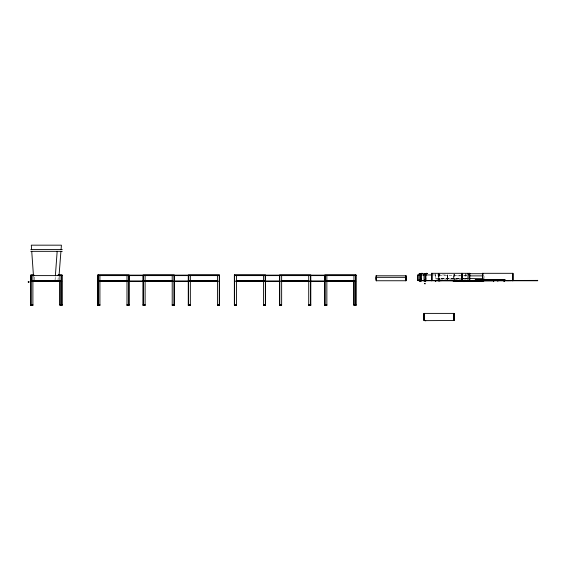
<?xml version="1.0" encoding="UTF-8"?>
<svg xmlns="http://www.w3.org/2000/svg" width="566" height="566" viewBox="0 0 566 566"><rect width="100%" height="100%" fill="white"/><g stroke="black" fill="none" stroke-linecap="round" stroke-linejoin="round"><path stroke-width="0.42" stroke-dasharray="2.83 2.12" d="M438.523 279.088L438.523 278.713M438.707 279.073L438.707 278.889M438.162 275.373L438.954 275.076M453.925 274.772L454.357 274.786M454.109 274.906L454.357 274.489M57.994 280.474L58.241 277.029M55.044 280.22L55.298 276.717M438.954 274.857L438.707 280.439L438.756 274.899M432.587 274.956L447.451 274.956L447.451 280.531M439.138 275.479L468.811 275.479M438.707 275.536L438.954 274.8M439.386 275.791L438.891 275.791L438.891 278.267L468.811 278.267M460.215 275.883L453.925 275.883L454.038 274.432M463.625 275.883L467.12 275.883M454.173 276.187L453.677 276.187L453.677 278.67M438.707 278.514L438.954 279.257M468.747 278.578L439.138 278.578L439.301 280.743M438.162 278.691L438.954 278.79M436.987 278.889L464.24 278.889M453.925 278.974L460.215 278.974M463.667 278.974L467.127 278.974M462.479 279.102L436.987 279.102L436.987 278.33L436.832 278.889L435.219 278.889L435.219 274.906M34.215 277.029L34.455 280.474M484.029 276.187L484.029 278.67M466.002 273.314L466.002 278.889L464.396 278.889L464.24 278.33L464.24 279.102M465.79 273.314L465.79 278.889M454.109 273.711L454.088 281.146M454.017 278.974L453.939 281.146L453.932 274.432M447.451 274.956L447.451 279.738M439.35 273.307L439.329 280.743M439.138 273.371L439.166 280.743M438.523 274.114L438.523 280.495M438.381 273.314L438.374 279.095M438.254 273.314L438.339 280.559M438.176 273.314L438.162 280.75M435.431 273.314L435.431 278.889M447.232 274.956L447.232 280.531L447.232 274.956"/><path stroke-width="0.85" d="M28.328 282.469L28.328 281.373M376.157 276.293L376.157 275.791L406.013 275.791M438.891 280.828L438.891 280.375M439.082 280.375L438.891 280.835M439.202 280.828L439.202 280.375M439.386 280.828L439.386 280.375M468.436 280.828L467.877 280.559M468.627 280.828L468.627 280.375M468.995 280.559L468.747 280.375M468.938 280.828L468.938 280.375M464.12 281.366L464.12 280.934M474.619 280.609L474.619 281.26M475.504 280.071L475.504 280.722M474.435 280.969L474.549 280.368M475.313 280.439L475.433 279.83M421.125 273.788L421.125 273.534M425.865 273.788L425.858 280.962L424.005 280.962L424.005 273.534L427.535 273.534L425.922 273.718M537.516 280.403L474.435 280.517M419.272 280.906L421.09 280.962M424.005 280.906L425.703 280.962M507.971 280.403L507.971 280.75M435.445 280.75L436.082 280.75M475.313 280.007L505.049 280.007L505.049 280.722M55.362 275.84L57.166 251.332L62.267 251.332M59.027 275.84L60.937 251.304M61.071 249.549L61.418 245.17L31.3 245.17L31.611 249.549M469.143 280.672L418.96 280.531M465.061 280.75L464.962 281.436M438.834 280.75L438.374 280.672L440.192 280.75M504.801 280.007L505.049 280.439M497.931 280.559L497.656 280.559M421.189 273.718L422.802 273.534L419.272 273.534L419.272 280.962L420.97 280.962L420.934 273.534M467.325 280.559L468.938 280.722M30.776 249.521L62.267 249.521M30.776 251.332L57.166 251.332M421.571 273.286L422.307 273.286M426.304 273.286L427.04 273.286M431.653 273.314L469.822 273.314M469.709 273.711L482.748 273.711M33.875 274.956L30.84 274.956L30.826 305.336L32.892 305.336L32.892 275.607M58.157 274.956L62.055 274.956L62.048 305.336L59.975 305.336L59.975 275.607M129.069 274.956L97.854 274.956L97.84 305.336L99.906 305.336L99.906 275.607M143.071 274.956L174.286 274.956M188.287 274.956L219.502 274.956L219.488 305.336L217.422 305.336L217.422 275.607M265.588 274.956L234.366 274.956L234.359 305.336L236.425 305.336L236.425 275.607M279.583 274.956L310.805 274.956M324.806 274.956L356.021 274.956L356.007 305.336L353.941 305.336L353.941 275.607M423.969 274.956L417.722 274.956L417.722 280.531L418.805 280.531L418.805 279.972L418.96 280.75L537.7 280.75L537.7 280.297M425.689 274.956L431.724 274.956M30.833 275.175L33.868 275.175M58.149 275.175L62.055 275.175M97.847 275.175L219.502 275.175M234.366 275.175L356.014 275.175M30.833 275.387L33.861 275.387M58.149 275.387L62.048 275.387M97.84 275.387L219.495 275.387M234.359 275.387L356.014 275.387M467.969 280.75L467.969 273.314L469.207 275.486L469.822 275.486M30.826 275.607L62.048 275.607M97.84 275.607L219.488 275.607M234.359 275.607L356.007 275.607M421.125 275.699L420.382 275.699L420.382 278.797L421.125 278.797M425.858 275.699L425.116 275.699L425.116 278.797L425.858 278.797M469.681 275.883L482.664 275.883M482.713 278.67L469.207 278.578L469.207 275.486M376.369 279.201L375.909 279.201L375.909 277.34L406.261 277.34L406.261 279.201L405.794 279.201M60.06 280.623L60.215 281.182L61.8 281.182M217.507 280.623L217.662 281.182L219.247 281.182M263.593 280.623L263.749 281.182L281.401 281.182L281.557 280.623M354.026 280.623L354.182 281.182L355.759 281.182M433.825 280.658L467.198 280.672M484.319 280.587L511.197 280.658M32.234 280.913L59.862 280.913M100.104 280.913L126.876 280.913M144.464 280.913L172.092 280.913M189.681 280.913L217.309 280.913M236.623 280.913L264.258 280.913M281.84 280.913L308.611 280.913M326.2 280.913L353.828 280.913M455.906 280.913L481.8 280.92M452.984 281.026L454.441 280.991M455.906 280.955L493.665 280.75L493.665 281.656L493.389 280.75M497.344 281.026L498.08 281.026M504.165 280.969L503.917 280.354L504.165 281.26M32.234 281.125L59.862 281.125M100.104 281.125L126.876 281.125M144.464 281.125L172.092 281.125M189.681 281.125L217.309 281.125M236.623 281.125L264.258 281.125M281.84 281.125L308.611 281.125M326.2 281.125L353.828 281.125M453.925 281.146L455.595 281.146L455.595 280.771M481.8 281.09L455.906 281.146L455.906 280.771M483.781 281.146L482.105 281.146L482.105 280.771M31.045 281.182L32.651 281.182L32.807 280.623L32.778 281.394L60.06 281.394M32.778 281.182L60.067 281.182M98.052 281.182L99.666 281.182L99.821 280.623L99.821 281.366M99.793 281.182L127.081 281.182M145.009 281.182L172.297 281.182M190.226 281.182L217.514 281.182M234.6 281.182L236.185 281.182L236.34 280.623L236.312 281.394L263.593 281.394M236.312 281.182L263.593 281.182M281.528 281.182L308.817 281.182M326.745 281.182L354.033 281.182M99.793 281.394L127.074 281.394L127.074 280.623L127.23 281.182L144.882 281.182L145.037 280.623L145.009 281.394L172.29 281.394L172.29 280.623L172.446 281.182L190.098 281.182L190.254 280.623L190.226 281.394L217.507 281.394M281.528 281.394L308.81 281.394L308.81 280.623L308.965 281.182L326.617 281.182L326.773 280.623L326.745 281.394L354.026 281.394M468.485 281.394L469.221 281.394M97.854 304.692L98.067 274.956M30.833 304.904L32.906 304.904M59.982 304.904L62.055 304.904M97.847 304.904L99.913 304.904M126.989 304.904L129.062 304.904M143.064 304.904L145.129 304.904M172.206 304.904L174.278 304.904M188.28 304.904L190.353 304.904M217.429 304.904L219.502 304.904M234.366 304.904L236.432 304.904M263.508 304.904L265.581 304.904M279.583 304.904L281.649 304.904M308.725 304.904L310.798 304.904M324.799 304.904L326.865 304.904M353.941 304.904L356.014 304.904M30.833 305.124L32.899 305.124M62.048 305.124L59.975 305.124L59.982 280.595M97.84 305.124L99.913 305.124M126.989 305.124L129.062 305.124M143.056 305.124L145.129 305.124M172.206 305.124L174.278 305.124M188.273 305.124L190.346 305.124M217.422 305.124L219.495 305.124M234.359 305.124L236.432 305.124M263.508 305.124L265.581 305.124M279.576 305.124L281.649 305.124M308.725 305.124L310.798 305.124M324.792 305.124L326.865 305.124M356.014 305.124L353.941 305.124L353.941 280.595M425.759 320.639L454.066 320.519L454.052 313.394L423.962 313.394L423.962 320.519L425.759 320.83M464.99 280.538L464.403 280.75M504.865 280.722L505.049 279.816L475.313 279.816L475.313 280.722M503.917 280.354L503.981 281.26M493.623 280.821L493.665 281.366M188.74 281.288L188.711 275.607M31.731 251.304L33.465 275.84M469.638 275.486L469.561 273.314L469.638 280.75M424.005 273.534L424.005 275.168M419.272 273.534L419.272 275.168M512.98 280.75L512.994 273.314L482.522 273.314L482.529 279.922M512.563 274.821L512.563 275.557M512.563 278.536L512.563 279.271M504.165 280.538L474.435 280.354L474.435 281.26M482.954 274.821L482.954 275.557M482.954 278.536L482.954 279.271M482.763 273.314L482.713 279.922L482.614 273.314M481.8 280.771L481.8 281.146M469.815 273.314L469.822 280.75M467.325 280.368L467.325 280.75M467.014 280.368L467.014 280.743M465.174 280.531L465.174 281.436M464.12 280.75L463.936 281.677L463.936 280.75M462.132 273.314L462.075 280.75L461.99 273.314M461.906 273.314L461.941 280.75M454.045 313.394L454.031 320.519M453.932 313.394L453.833 320.519M441.126 280.368L441.126 280.743M440.815 280.368L440.815 280.743M435.664 280.75L435.664 281.436M435.445 280.531L435.445 281.436M431.886 273.314L431.9 280.75M431.837 273.314L431.858 280.75M431.724 273.314L431.695 280.75M425.618 275.699L425.618 273.534L425.653 280.962L425.639 278.797M424.203 313.394L424.21 320.519M424.061 313.394L424.104 320.519M421.054 273.534L421.125 280.962M420.906 273.534L420.892 275.699M420.906 278.797L420.913 280.962M417.934 274.956L417.934 280.531M405.949 275.791L405.999 280.75L376.157 280.75L376.185 275.791M405.85 277.092L405.879 275.791L405.822 280.75M405.879 279.448L405.9 280.75M376.369 275.791L376.376 280.75M376.312 275.791L376.34 277.092M376.263 279.448L376.312 280.75M355.809 274.956L355.795 305.336M326.858 275.607L326.858 305.336L324.792 305.336L324.792 275.607M325.139 275.607L325.096 281.182M325.04 275.607L325.004 305.336M324.672 281.182L310.918 281.182M310.791 275.607L310.791 305.336L308.725 305.336L308.725 275.607M310.578 275.607L310.578 305.336M310.493 275.607L310.465 281.182M281.642 275.607L281.642 305.336L279.576 305.336L279.576 275.607M279.788 275.607L279.788 305.336M279.448 281.182L265.702 281.182M265.574 275.607L265.574 305.336L263.508 305.336L263.508 275.607M265.334 275.607L265.362 305.336M265.206 275.607L265.249 281.182M263.912 280.962L263.905 281.394M234.586 274.956L234.572 305.336M219.275 275.607L219.275 305.336M190.339 275.607L190.339 305.336L188.273 305.336L188.273 275.607M189.95 280.962L189.95 281.394M188.52 275.607L188.577 281.182M188.485 275.607L188.485 305.336M188.153 281.182L174.399 281.182M174.271 275.607L174.271 305.336L172.206 305.336L172.206 275.607M174.059 275.607L174.059 305.336M145.122 275.607L145.122 305.336L143.056 305.336L143.056 275.607M144.733 280.962L144.733 281.394M143.46 275.607L143.474 281.182L143.361 275.607M143.304 275.607L143.269 305.336M142.936 281.182L129.182 281.182M129.055 275.607L129.055 305.336L126.989 305.336L126.989 275.607M128.843 275.607L128.843 305.336M128.786 275.607L128.815 281.182M98.059 275.175L98.052 305.336M61.828 275.607L61.828 305.336M31.257 275.607L31.257 281.182M31.045 275.607L31.045 305.336M28.894 281.521L28.894 282.321M28.838 281.684L28.838 282.158M28.427 281.521L28.427 282.321M28.328 281.55L28.328 282.293M454.109 280.538L453.663 280.75L454.109 280.538M419.767 274.397C420.453 274.68 420.453 274.248 419.767 274.46M419.767 279.986C420.389 281.33 420.764 278.854 419.767 279.986M424.5 274.397C425.158 274.772 425.222 274.185 424.5 274.46M424.5 279.986C425.264 280.312 425.094 279.76 424.5 280.036M424.627 283.552C425.25 284.91 425.604 282.427 424.627 283.552M419.781 279.937C420.234 281.366 420.863 278.939 419.781 279.937M512.789 280.75L512.782 273.314L512.754 280.75"/></g></svg>
